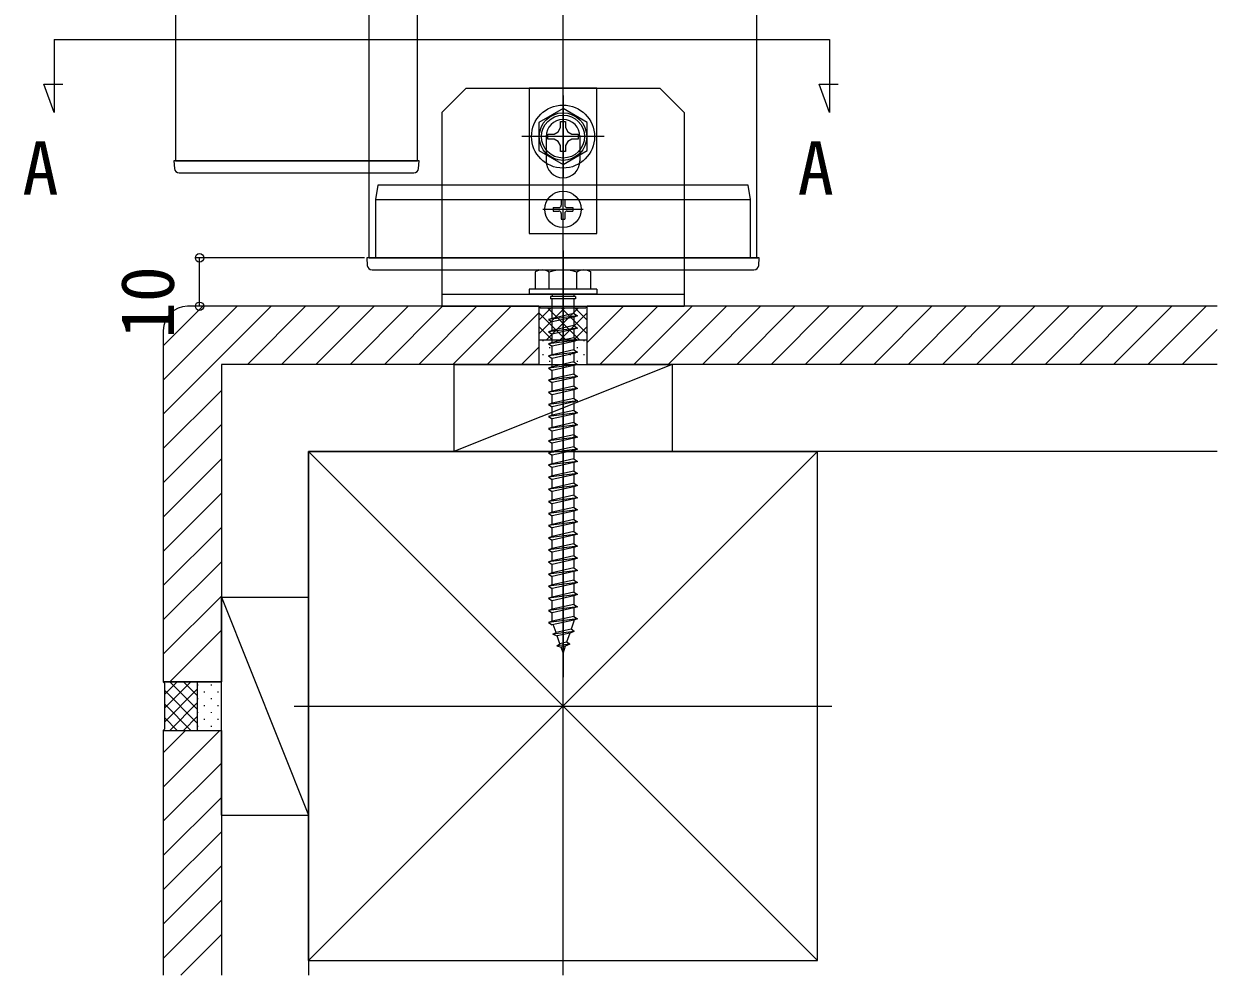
# Model space of a CAD drawing. Units: millimetres, scale not verified. Extents: x -875 to 875, y -1300 to 1292.
# Drawn here: x -39.3 to 207, y -9.7 to 186.5 of the extents above; entities that cross this region are included whole.
import ezdxf
from ezdxf.enums import TextEntityAlignment as Align

# ---------------------------------------------------------------- set-up
doc = ezdxf.new("R2010")
doc.units = ezdxf.units.MM
doc.header["$LTSCALE"] = 8
for name, color, linetype in [('0-1_USER1', 3, 'Continuous'), ('0-3_YKK_12', 2, 'Continuous'), ('0-4_YKK_13', 4, 'Continuous'), ('0-5_YKK_D', 6, 'Continuous'), ('0-7_YSS_K', 3, 'Continuous'), ('0-8_YSS_KE', 3, 'Continuous')]:
    doc.layers.add(name, color=color, linetype=linetype)
doc.styles.add('ＭＳ ゴシック', font='')
doc.styles.get('ＭＳ ゴシック').set_extended_font_data('MS Gothic')

msp = doc.modelspace()

# ---------------------------------------------------------------- linework, layer by layer
at = {"layer": '0-3_YKK_12'}
for p, q in [((32, 138.258), (32, 508.258)), ((112, 138.258), (112, 508.258)), ((-33, 183.258), (-33, 168.258)), ((-33, 183.258), (127, 183.258)), ((127, 183.258), (127, 168.258)), ((32, 138.258), (112.2, 138.258))]:
    msp.add_line(p, q, dxfattribs=at)
msp.add_lwpolyline([(42, 575.258), (31.011, 575.258), (-8, 575.258), (-8, 158.258), (32, 158.258), (42, 158.258)], close=True, dxfattribs=at)
for points in [[(-33, 168.258), (-35.129, 174.108), (-31.229, 174.108)], [(127, 168.258), (124.871, 174.108), (128.771, 174.108)]]:
    msp.add_lwpolyline(points, dxfattribs=at)
at = {"layer": '0-4_YKK_13'}
for p, q in [((52, 173.258), (47, 168.258)), ((52, 173.258), (92, 173.258)), ((97, 168.258), (92, 173.258)), ((72, 171.758), (72, 154.758)), ((71.477, 165.112), (71.499, 166.358)), ((80.5, 163.258), (63.5, 163.258)), ((68.5, 163.258), (68.5, 158.258)), ((75.5, 163.258), (75.5, 158.258)), ((42.3, 158.258), (41.701, 158.258)), ((42.205, 156.697), (42.3, 158.258)), ((33.8, 153.258), (33.3, 150.259)), ((109.572, 153.258), (34.501, 153.258)), ((34.01, 150.258), (110.063, 150.258)), ((71.65, 150.308), (72.35, 150.308)), ((71.65, 150.308), (71.65, 149.108)), ((72, 144.108), (72, 152.408)), ((72.35, 150.308), (72.35, 149.108)), ((67.85, 148.258), (76.15, 148.258)), ((69.95, 148.608), (69.95, 147.908)), ((69.95, 148.608), (71.15, 148.608)), ((69.95, 147.908), (71.15, 147.908)), ((72.85, 148.608), (74.05, 148.608)), ((72.85, 147.908), (74.05, 147.908)), ((74.05, 148.608), (74.05, 147.908)), ((71.65, 147.408), (71.65, 146.208)), ((71.65, 146.208), (72.35, 146.208)), ((72.35, 147.408), (72.35, 146.208)), ((31.5, 138.258), (31.595, 136.697)), ((110.231, 138.258), (34.031, 138.258)), ((72, 139.758), (72, 51.719)), ((112.405, 136.697), (112.5, 138.258)), ((34.113, 135.758), (110.045, 135.758)), ((67, 135.758), (66.25, 135.325)), ((67, 135.758), (77, 135.758)), ((77, 135.758), (77.75, 135.325)), ((66.25, 135.328), (66.25, 131.758)), ((69.113, 131.758), (69.113, 135.312)), ((74.887, 131.758), (74.887, 135.312)), ((77.75, 131.758), (77.75, 135.328)), ((47, 130.758), (97, 130.758)), ((79, 131.758), (65, 131.758)), ((65, 131.758), (65, 130.758)), ((79, 130.758), (65, 130.758)), ((77.75, 131.758), (66.25, 131.758)), ((69.75, 130.758), (69.75, 130.258)), ((74.25, 130.758), (74.25, 130.258)), ((79, 131.758), (79, 130.758)), ((47, 128.258), (97, 128.258)), ((69.4, 130.258), (69.4, 129.758)), ((74.6, 130.258), (69.4, 130.258)), ((74.6, 129.758), (69.4, 129.758)), ((69.75, 125.758), (69.75, 129.758)), ((74.25, 129.758), (74.25, 126.758)), ((74.6, 130.258), (74.6, 129.758)), ((75, 126.258), (69, 125.508)), ((74.25, 126.008), (69.75, 125.008)), ((74.25, 126.008), (74.25, 124.258)), ((75, 123.758), (69, 123.008)), ((69.75, 123.258), (69, 123.008)), ((69.75, 123.258), (69.75, 125.008)), ((74.25, 124.258), (69.75, 123.258)), ((74.25, 123.508), (69.75, 122.508)), ((74.25, 124.258), (75, 123.758)), ((75, 123.758), (74.25, 123.508)), ((74.25, 123.508), (74.25, 121.758)), ((69, 123.008), (69.75, 122.508)), ((75, 121.258), (69, 120.508)), ((69.75, 120.758), (69.75, 122.508)), ((74.25, 121.008), (69.75, 120.008)), ((74.25, 121.008), (74.25, 119.258)), ((75, 118.758), (69, 118.008)), ((69.75, 118.258), (69.75, 120.008)), ((74.25, 118.508), (69.75, 117.508)), ((74.25, 118.508), (74.25, 116.758)), ((75, 116.258), (69, 115.508)), ((69.75, 115.758), (69.75, 117.508)), ((74.25, 116.008), (69.75, 115.008)), ((74.25, 116.008), (74.25, 114.258)), ((75, 113.758), (69, 113.008)), ((69.75, 113.258), (69.75, 115.008)), ((74.25, 113.508), (69.75, 112.508)), ((74.25, 113.508), (74.25, 111.758)), ((75, 111.258), (69, 110.508)), ((69.75, 110.758), (69.75, 112.508)), ((74.25, 111.008), (69.75, 110.008)), ((74.25, 111.008), (74.25, 109.258)), ((75, 108.758), (69, 108.008)), ((69.75, 108.258), (69.75, 110.008)), ((74.25, 108.508), (69.75, 107.508)), ((74.25, 108.508), (74.25, 106.758)), ((75, 106.258), (69, 105.508)), ((69.75, 105.758), (69.75, 107.508)), ((74.25, 106.008), (69.75, 105.008)), ((74.25, 106.008), (74.25, 104.258)), ((75, 103.758), (69, 103.008)), ((69.75, 103.258), (69.75, 105.008)), ((74.25, 103.508), (69.75, 102.508)), ((74.25, 103.508), (74.25, 99.258)), ((75, 101.258), (69, 100.508)), ((69.75, 100.758), (69.75, 102.508)), ((74.25, 101.008), (69.75, 100.008)), ((75, 98.758), (69, 98.008)), ((69.75, 98.258), (69.75, 100.008)), ((74.25, 98.508), (69.75, 97.508)), ((74.25, 98.508), (74.25, 96.758)), ((75, 96.258), (69, 95.508)), ((69.75, 95.758), (69.75, 97.508)), ((75, 93.758), (69, 93.008)), ((74.25, 96.008), (69.75, 95.008)), ((69.75, 93.258), (69.75, 95.008)), ((74.25, 96.008), (74.25, 94.258)), ((75, 91.258), (69, 90.508)), ((74.25, 93.508), (69.75, 92.508)), ((69.75, 90.758), (69.75, 92.508)), ((74.25, 93.508), (74.25, 91.758)), ((75, 88.758), (69, 88.008)), ((74.25, 91.008), (69.75, 90.008)), ((69.75, 88.258), (69.75, 90.008)), ((74.25, 91.008), (74.25, 89.258)), ((75, 86.258), (69, 85.508)), ((74.25, 88.508), (69.75, 87.508)), ((69.75, 85.758), (69.75, 87.508)), ((74.25, 88.508), (74.25, 86.758)), ((75, 83.758), (69, 83.008)), ((74.25, 86.008), (69.75, 85.008)), ((69.75, 83.258), (69.75, 85.008)), ((74.25, 86.008), (74.25, 84.258)), ((74.25, 83.508), (69.75, 82.508)), ((69.75, 80.758), (69.75, 82.508)), ((74.25, 83.508), (74.25, 81.758)), ((75, 81.258), (69, 80.508)), ((74.25, 81.008), (69.75, 80.008)), ((69.75, 78.258), (69.75, 80.008)), ((74.25, 81.008), (74.25, 79.258)), ((75, 78.758), (69, 78.008)), ((74.25, 78.508), (69.75, 77.508)), ((69.75, 75.758), (69.75, 77.508)), ((74.25, 78.508), (74.25, 76.758)), ((75, 76.258), (69, 75.508)), ((74.25, 76.008), (69.75, 75.008)), ((69.75, 73.258), (69.75, 75.008)), ((74.25, 76.008), (74.25, 74.258)), ((75, 73.758), (69, 73.008)), ((74.25, 73.508), (69.75, 72.508)), ((69.75, 70.758), (69.75, 72.508)), ((74.25, 73.508), (74.25, 71.758)), ((75, 71.258), (69, 70.508)), ((74.25, 71.008), (69.75, 70.008)), ((69.75, 68.258), (69.75, 70.008)), ((74.25, 71.008), (74.25, 69.258)), ((75, 68.758), (69, 68.008)), ((74.25, 68.508), (69.75, 67.508)), ((69.75, 65.758), (69.75, 67.508)), ((74.25, 68.508), (74.25, 66.758)), ((75, 66.258), (69, 65.508)), ((74.25, 66.008), (69.75, 65.008)), ((69.75, 63.293), (69.75, 65.008)), ((74.25, 66.008), (74.25, 64.258)), ((75, 63.758), (69, 63.008)), ((74.25, 63.508), (69.75, 62.508)), ((69.761, 63.261), (69.75, 63.293)), ((70.561, 60.939), (70.001, 62.564)), ((73.678, 61.631), (70.561, 60.939)), ((74.25, 63.293), (73.678, 61.631)), ((74.313, 61.173), (73.678, 61.631)), ((74.25, 63.508), (74.25, 63.293)), ((74.313, 61.173), (69.878, 60.618)), ((69.878, 60.618), (70.561, 60.939)), ((69.878, 60.618), (70.801, 60.242)), ((73.398, 60.819), (70.801, 60.242)), ((71.36, 58.616), (70.801, 60.242)), ((73.398, 60.819), (72.746, 58.924)), ((74.313, 61.173), (73.398, 60.819)), ((70.703, 58.221), (71.36, 58.616)), ((73.414, 58.56), (70.703, 58.221)), ((70.703, 58.221), (71.6, 57.92)), ((72.746, 58.924), (71.36, 58.616)), ((72.466, 58.112), (71.6, 57.92)), ((72, 56.758), (71.6, 57.92)), ((72.466, 58.112), (72, 56.758)), ((73.414, 58.56), (72.466, 58.112)), ((73.414, 58.56), (72.746, 58.924))]:
    msp.add_line(p, q, dxfattribs=at)
for points in [[(79, 143.258), (79, 173.258), (65, 173.258), (65, 143.258)], [(77, 166.145), (72, 169.032), (67, 166.145), (67, 160.372), (72, 157.485), (77, 160.372)]]:
    msp.add_lwpolyline(points, close=True, dxfattribs=at)
for points in [[(47, 168.258), (47, 138.258), (47, 128.258)], [(97, 168.258), (97, 138.258), (97, 128.258)], [(70.146, 163.782), (71.015, 164.243), (71.477, 165.112)], [(71.499, 166.358), (72.501, 166.358), (72.523, 165.112)], [(72.523, 165.112), (72.985, 164.243), (73.854, 163.782)], [(70.146, 162.735), (68.9, 162.757), (68.9, 163.76), (70.146, 163.782)], [(71.477, 161.405), (71.015, 162.273), (70.146, 162.735)], [(73.854, 162.735), (72.985, 162.273), (72.523, 161.405)], [(73.854, 163.782), (75.1, 163.76), (75.1, 162.757), (73.854, 162.735)], [(72.523, 161.405), (72.501, 160.158), (71.499, 160.158), (71.477, 161.405)], [(-7.701, 158.258), (-8.3, 158.258), (-8.205, 156.697)], [(41.701, 158.258), (32, 158.258), (-7.701, 158.258)], [(-7.206, 155.758), (32, 155.758), (41.206, 155.758)], [(34.501, 153.258), (34.285, 153.258), (34.089, 153.258), (33.934, 153.258), (33.835, 153.258), (33.8, 153.258)], [(110.2, 153.258), (110.118, 153.258), (109.891, 153.258), (109.572, 153.258)], [(110.7, 138.258), (110.7, 150.258), (110.7, 150.259), (110.2, 153.258)], [(33.3, 150.259), (33.337, 150.274), (33.437, 150.281), (33.592, 150.281), (33.785, 150.274), (34.001, 150.259)], [(33.3, 150.259), (33.3, 150.258), (33.3, 138.258)], [(34.01, 150.258), (34.01, 150.258), (34.009, 150.258), (34.008, 150.258), (34.008, 150.258), (34.007, 150.258), (34.007, 150.258), (34.006, 150.258), (34.005, 150.258), (34.005, 150.258), (34.004, 150.259), (34.004, 150.259), (34.003, 150.259), (34.002, 150.259), (34.002, 150.259), (34.001, 150.259), (34.001, 150.259)], [(110.072, 150.259), (110.072, 150.259), (110.071, 150.259), (110.07, 150.259), (110.07, 150.259), (110.069, 150.259), (110.069, 150.258), (110.068, 150.258), (110.068, 150.258), (110.067, 150.258), (110.067, 150.258), (110.066, 150.258), (110.066, 150.258), (110.065, 150.258), (110.065, 150.258), (110.064, 150.258), (110.063, 150.258)], [(110.072, 150.259), (110.388, 150.276), (110.615, 150.276), (110.7, 150.259)], [(34.031, 138.258), (33.727, 138.258), (33.429, 138.258), (33.136, 138.258), (32.858, 138.258), (32.597, 138.258), (32.355, 138.258), (32.139, 138.258), (31.95, 138.258), (31.791, 138.258), (31.666, 138.258), (31.574, 138.258), (31.519, 138.258), (31.5, 138.258)], [(112.5, 138.258), (112.488, 138.258), (112.452, 138.258), (112.392, 138.258), (112.308, 138.258), (112.203, 138.258), (112.077, 138.258), (111.929, 138.258), (111.763, 138.258), (111.581, 138.258), (111.383, 138.258), (111.17, 138.258), (110.948, 138.258), (110.717, 138.258), (110.477, 138.258), (110.231, 138.258)], [(32.594, 135.758), (32.609, 135.758), (32.656, 135.758), (32.732, 135.758), (32.836, 135.758), (32.966, 135.758), (33.119, 135.758), (33.294, 135.758), (33.483, 135.758), (33.686, 135.758), (33.897, 135.758), (34.113, 135.758)], [(110.045, 135.758), (110.356, 135.758), (110.646, 135.758), (110.903, 135.758), (111.116, 135.758), (111.275, 135.758), (111.373, 135.758), (111.406, 135.758)], [(74.25, 126.758), (69.75, 125.758), (69, 125.508), (69.75, 125.008)], [(74.25, 126.758), (75, 126.258), (74.25, 126.008)], [(74.25, 121.758), (69.75, 120.758), (69, 120.508), (69.75, 120.008)], [(74.25, 121.758), (75, 121.258), (74.25, 121.008)], [(74.25, 119.258), (69.75, 118.258), (69, 118.008), (69.75, 117.508)], [(74.25, 119.258), (75, 118.758), (74.25, 118.508)], [(74.25, 116.758), (69.75, 115.758), (69, 115.508), (69.75, 115.008)], [(74.25, 116.758), (75, 116.258), (74.25, 116.008)], [(74.25, 114.258), (69.75, 113.258), (69, 113.008), (69.75, 112.508)], [(74.25, 114.258), (75, 113.758), (74.25, 113.508)], [(74.25, 111.758), (69.75, 110.758), (69, 110.508), (69.75, 110.008)], [(74.25, 111.758), (75, 111.258), (74.25, 111.008)], [(74.25, 109.258), (69.75, 108.258), (69, 108.008), (69.75, 107.508)], [(74.25, 109.258), (75, 108.758), (74.25, 108.508)], [(74.25, 106.758), (69.75, 105.758), (69, 105.508), (69.75, 105.008)], [(74.25, 106.758), (75, 106.258), (74.25, 106.008)], [(74.25, 104.258), (69.75, 103.258), (69, 103.008), (69.75, 102.508)], [(74.25, 104.258), (75, 103.758), (74.25, 103.508)], [(74.25, 101.758), (69.75, 100.758), (69, 100.508), (69.75, 100.008)], [(74.25, 101.758), (75, 101.258), (74.25, 101.008)], [(74.25, 99.258), (69.75, 98.258), (69, 98.008), (69.75, 97.508)], [(74.25, 99.258), (75, 98.758), (74.25, 98.508)], [(74.25, 96.758), (69.75, 95.758), (69, 95.508), (69.75, 95.008)], [(74.25, 96.758), (75, 96.258), (74.25, 96.008)], [(74.25, 94.258), (69.75, 93.258), (69, 93.008), (69.75, 92.508)], [(74.25, 94.258), (75, 93.758), (74.25, 93.508)], [(74.25, 91.758), (69.75, 90.758), (69, 90.508), (69.75, 90.008)], [(74.25, 91.758), (75, 91.258), (74.25, 91.008)], [(74.25, 89.258), (69.75, 88.258), (69, 88.008), (69.75, 87.508)], [(74.25, 89.258), (75, 88.758), (74.25, 88.508)], [(74.25, 86.758), (69.75, 85.758), (69, 85.508), (69.75, 85.008)], [(74.25, 86.758), (75, 86.258), (74.25, 86.008)], [(74.25, 84.258), (69.75, 83.258), (69, 83.008), (69.75, 82.508)], [(74.25, 84.258), (75, 83.758), (74.25, 83.508)], [(74.25, 81.758), (69.75, 80.758), (69, 80.508), (69.75, 80.008)], [(74.25, 81.758), (75, 81.258), (74.25, 81.008)], [(74.25, 79.258), (69.75, 78.258), (69, 78.008), (69.75, 77.508)], [(74.25, 79.258), (75, 78.758), (74.25, 78.508)], [(74.25, 76.758), (69.75, 75.758), (69, 75.508), (69.75, 75.008)], [(74.25, 76.758), (75, 76.258), (74.25, 76.008)], [(74.25, 74.258), (69.75, 73.258), (69, 73.008), (69.75, 72.508)], [(74.25, 74.258), (75, 73.758), (74.25, 73.508)], [(74.25, 71.758), (69.75, 70.758), (69, 70.508), (69.75, 70.008)], [(74.25, 71.758), (75, 71.258), (74.25, 71.008)], [(74.25, 69.258), (69.75, 68.258), (69, 68.008), (69.75, 67.508)], [(74.25, 69.258), (75, 68.758), (74.25, 68.508)], [(74.25, 66.758), (69.75, 65.758), (69, 65.508), (69.75, 65.008)], [(74.25, 66.758), (75, 66.258), (74.25, 66.008)], [(74.25, 64.258), (69.75, 63.258), (69, 63.008), (69.75, 62.508)], [(74.25, 64.258), (75, 63.758), (74.25, 63.508)]]:
    msp.add_lwpolyline(points, dxfattribs=at)
for centre, radius in [((72, 163.258), 6.5), ((72, 163.258), 4.907), ((72, 163.258), 4.432), ((72, 148.258), 3.75)]:
    msp.add_circle(centre, radius, dxfattribs=at)
for centre, radius, start, end in [((72, 163.258), 3.5, 0, 180), ((72, 158.258), 3.5, 180, 0), ((-7.206, 156.758), 1, 183.5, 270), ((41.206, 156.758), 1, 270, 356.5), ((71.15, 149.108), 0.5, 270, 0), ((71.15, 147.408), 0.5, 0, 90), ((72.85, 149.108), 0.5, 180, 270), ((72.85, 147.408), 0.5, 90, 180), ((32.594, 136.758), 1, 183.5, 270), ((67.67, 133.203), 2.556, 55.61575, 123.74822), ((72, 126.205), 9.553, 72.41205, 107.58795), ((76.33, 133.203), 2.556, 56.25178, 124.38425), ((111.406, 136.758), 1, 270, 356.5)]:
    msp.add_arc(centre, radius, start, end, dxfattribs=at)
at = {"layer": '0-5_YKK_D'}
for p, q in [((31, 138.258), (-4, 138.258)), ((-3, 128.258), (-3, 138.258)), ((25, 128.258), (-4, 128.258))]:
    msp.add_line(p, q, dxfattribs=at)
for centre in [(-3, 138.258), (-3, 128.258)]:
    msp.add_circle(centre, 0.875, dxfattribs=at)
at = {"layer": '0-7_YSS_K'}
for p, q in [((72, -9.742), (72, 553.258)), ((-10.5, 105.969), (11.789, 128.258)), ((-10.5, 113.04), (4.718, 128.258)), ((-10.5, 120.111), (-2.353, 128.258)), ((67, 128.258), (-5.5, 128.258)), ((6.86, 116.258), (18.86, 128.258)), ((13.931, 116.258), (25.931, 128.258)), ((21.003, 116.258), (33.003, 128.258)), ((28.074, 116.258), (40.074, 128.258)), ((35.145, 116.258), (47.145, 128.258)), ((42.216, 116.258), (54.216, 128.258)), ((49.287, 116.258), (61.287, 128.258)), ((67, 128.258), (67.3, 127.958)), ((67, 128.258), (67, 116.258)), ((77, 128.258), (76.7, 127.958)), ((77, 120.751), (84.507, 128.258)), ((207, 128.258), (77, 128.258)), ((77, 116.258), (77, 128.258)), ((79.578, 116.258), (91.578, 128.258)), ((86.649, 116.258), (98.649, 128.258)), ((93.721, 116.258), (105.721, 128.258)), ((100.792, 116.258), (112.792, 128.258)), ((107.863, 116.258), (119.863, 128.258)), ((114.934, 116.258), (126.934, 128.258)), ((122.005, 116.258), (134.005, 128.258)), ((129.076, 116.258), (141.076, 128.258)), ((136.147, 116.258), (148.147, 128.258)), ((143.218, 116.258), (155.218, 128.258)), ((150.289, 116.258), (162.289, 128.258)), ((157.36, 116.258), (169.36, 128.258)), ((164.431, 116.258), (176.431, 128.258)), ((171.502, 116.258), (183.502, 128.258)), ((178.573, 116.258), (190.573, 128.258)), ((185.644, 116.258), (197.644, 128.258)), ((192.715, 116.258), (204.715, 128.258)), ((56.358, 116.258), (67, 126.901)), ((67, 122.572), (72.386, 127.958)), ((67, 125.401), (69.558, 127.958)), ((67, 126.915), (72.657, 121.258)), ((67.3, 127.958), (76.7, 127.958)), ((68.515, 121.258), (75.215, 127.958)), ((68.785, 127.958), (75.485, 121.258)), ((71.343, 121.258), (77, 126.915)), ((71.614, 127.958), (77, 122.572)), ((74.442, 127.958), (77, 125.401)), ((-10.5, 123.258), (-10.5, 50.758)), ((67, 124.087), (69.828, 121.258)), ((74.172, 121.258), (77, 124.087)), ((199.787, 116.258), (207, 123.472)), ((77, 121.258), (67, 121.258)), ((67.757, 121.158), (67.957, 121.158)), ((70.586, 121.158), (70.786, 121.158)), ((73.414, 121.158), (73.614, 121.158)), ((76.243, 121.158), (76.443, 121.158)), ((63.429, 116.258), (67, 119.829)), ((67.757, 118.329), (67.957, 118.329)), ((69.172, 119.744), (69.372, 119.744)), ((70.586, 118.329), (70.786, 118.329)), ((72, 119.744), (72.2, 119.744)), ((73.414, 118.329), (73.614, 118.329)), ((74.828, 119.744), (75.028, 119.744)), ((76.243, 118.329), (76.443, 118.329)), ((1.5, 116.258), (1.5, 50.758)), ((67, 116.258), (1.5, 116.258)), ((49.5, 116.258), (49.5, 98.258)), ((94.5, 116.258), (49.5, 98.258)), ((69.172, 116.915), (69.372, 116.915)), ((72, 116.915), (72.2, 116.915)), ((74.828, 116.915), (75.028, 116.915)), ((207, 116.258), (77, 116.258)), ((-10.5, 98.898), (1.5, 110.898)), ((-10.5, 91.827), (1.5, 103.827)), ((-10.5, 84.756), (1.5, 96.756)), ((19.5, 98.258), (124.5, 98.258)), ((19.5, -6.742), (19.5, 98.258)), ((19.5, 98.258), (124.5, -6.742)), ((124.5, 98.258), (19.5, -6.742)), ((49.5, 98.258), (94.5, 98.258)), ((-10.5, 77.685), (1.5, 89.685)), ((-10.5, 70.614), (1.5, 82.614)), ((-10.5, 63.543), (1.5, 75.543)), ((-10.5, 56.472), (1.5, 68.472)), ((1.5, 68.258), (19.5, 23.258)), ((19.5, 23.258), (19.5, 68.258)), ((-9.142, 50.758), (1.5, 61.401)), ((-10.5, 50.758), (1.5, 50.758)), ((-10.5, 50.758), (-10.2, 50.458)), ((-10.2, 45.372), (-4.814, 50.758)), ((-10.2, 48.201), (-7.642, 50.758)), ((-10.2, 41.058), (-10.2, 50.458)), ((-3.5, 45.102), (-9.157, 50.758)), ((-3.5, 47.93), (-6.328, 50.758)), ((-3.5, 50.758), (-3.5, 40.758)), ((-3.399, 50.001), (-3.399, 50.201)), ((-0.571, 50.001), (-0.571, 50.201)), ((-10.2, 42.544), (-3.5, 49.244)), ((-3.5, 42.273), (-10.2, 48.973)), ((-3.399, 47.173), (-3.399, 47.373)), ((-1.985, 48.587), (-1.985, 48.787)), ((-0.571, 47.173), (-0.571, 47.373)), ((0.843, 48.587), (0.843, 48.787)), ((-4.814, 40.758), (-10.2, 46.145)), ((-9.157, 40.758), (-3.5, 46.415)), ((-3.399, 44.344), (-3.399, 44.544)), ((-1.985, 45.758), (-1.985, 45.958)), ((-0.571, 44.344), (-0.571, 44.544)), ((0.843, 45.758), (0.843, 45.958)), ((16.5, 45.758), (127.5, 45.758)), ((-7.642, 40.758), (-10.2, 43.316)), ((-6.328, 40.758), (-3.5, 43.587)), ((-1.985, 42.93), (-1.985, 43.13)), ((0.843, 42.93), (0.843, 43.13)), ((-10.5, 40.758), (-10.2, 41.058)), ((-10.5, 40.758), (1.5, 40.758)), ((-10.5, 40.758), (-10.5, -9.742)), ((-10.5, 29.065), (1.194, 40.758)), ((-10.5, 36.136), (-5.877, 40.758)), ((-3.399, 41.516), (-3.399, 41.716)), ((-0.571, 41.516), (-0.571, 41.716)), ((1.5, 40.758), (1.5, -9.742)), ((-10.5, 21.994), (1.5, 33.994)), ((-10.5, 14.923), (1.5, 26.923)), ((1.5, 23.258), (19.5, 23.258)), ((-10.5, 7.852), (1.5, 19.852)), ((-10.5, 0.78), (1.5, 12.78)), ((-10.5, -6.291), (1.5, 5.709)), ((-6.88, -9.742), (1.5, -1.362))]:
    msp.add_line(p, q, dxfattribs=at)
for points in [[(67, 128.258), (67, 116.258), (77, 116.258), (77, 128.258)], [(49.5, 116.258), (94.5, 116.258), (94.5, 98.258)], [(19.5, -6.742), (124.5, -6.742), (124.5, 98.258)], [(1.5, 23.258), (1.5, 68.258), (19.5, 68.258)], [(-10.5, 40.758), (1.5, 40.758), (1.5, 50.758), (-10.5, 50.758)]]:
    msp.add_lwpolyline(points, dxfattribs=at)
msp.add_arc((-5.5, 123.258), 5, 90, 180, dxfattribs=at)
at = {"layer": '0-8_YSS_KE'}
msp.add_lwpolyline([(207, 98.258), (19.5, 98.258), (19.5, -9.742)], dxfattribs=at)

# ---------------------------------------------------------------- texts
at = {"layer": '0-1_USER1', "style": 'ＭＳ ゴシック'}
for p in [(-39.584, 147.99), (120.416, 147.99)]:
    msp.add_text('A', height=11, dxfattribs=at).set_placement(p, align=Align.BOTTOM_LEFT)
at = {"layer": '0-5_YKK_D', "style": 'ＭＳ ゴシック'}
msp.add_text('10', height=11, rotation=90, dxfattribs=at).set_placement((-5, 121.582), align=Align.BOTTOM_LEFT)

doc.saveas('drawing.dxf')
